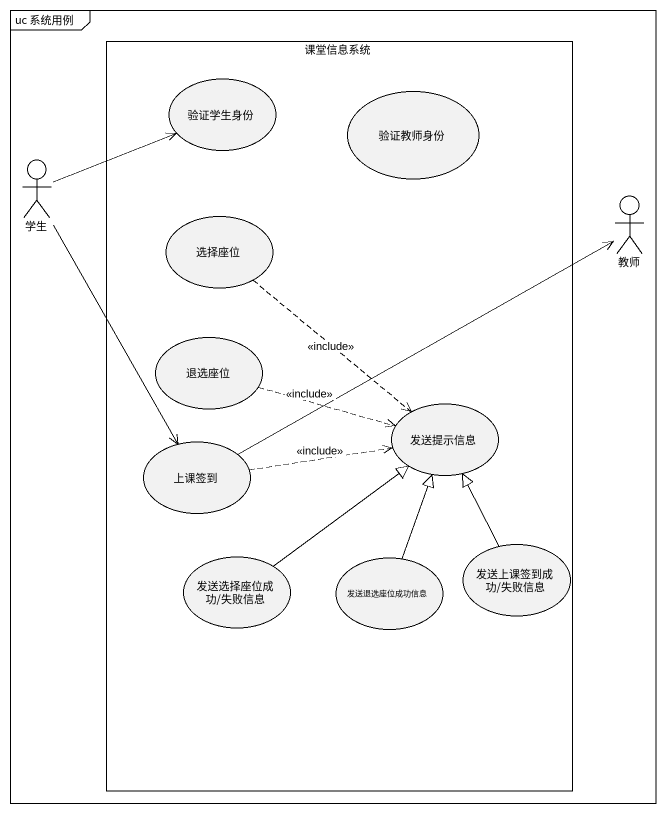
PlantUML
@startuml
mainframe uc 系统用例
rectangle 课堂信息系统 {
  usecase 验证学生身份
  usecase 验证教师身份
  usecase 选择座位
  usecase 退选座位
  usecase 发送提示信息
  usecase 上课签到
  usecase "发送选择座位成功/失败信息" as 发送选择座位成功_失败信息
  usecase 发送退选座位成功信息
  usecase "发送上课签到成功/失败信息" as 发送上课签到成功_失败信息
}
actor 学生
actor 教师
学生 -right-> 验证学生身份
学生 --> 上课签到
选择座位 ..> 发送提示信息 : <<include>>
退选座位 .right.> 发送提示信息 : <<include>>
上课签到 -right-> 教师
上课签到 .right.> 发送提示信息 : <<include>>
发送选择座位成功_失败信息 -up-|> 发送提示信息
发送退选座位成功信息 -up-|> 发送提示信息
发送上课签到成功_失败信息 -up-|> 发送提示信息
@enduml
